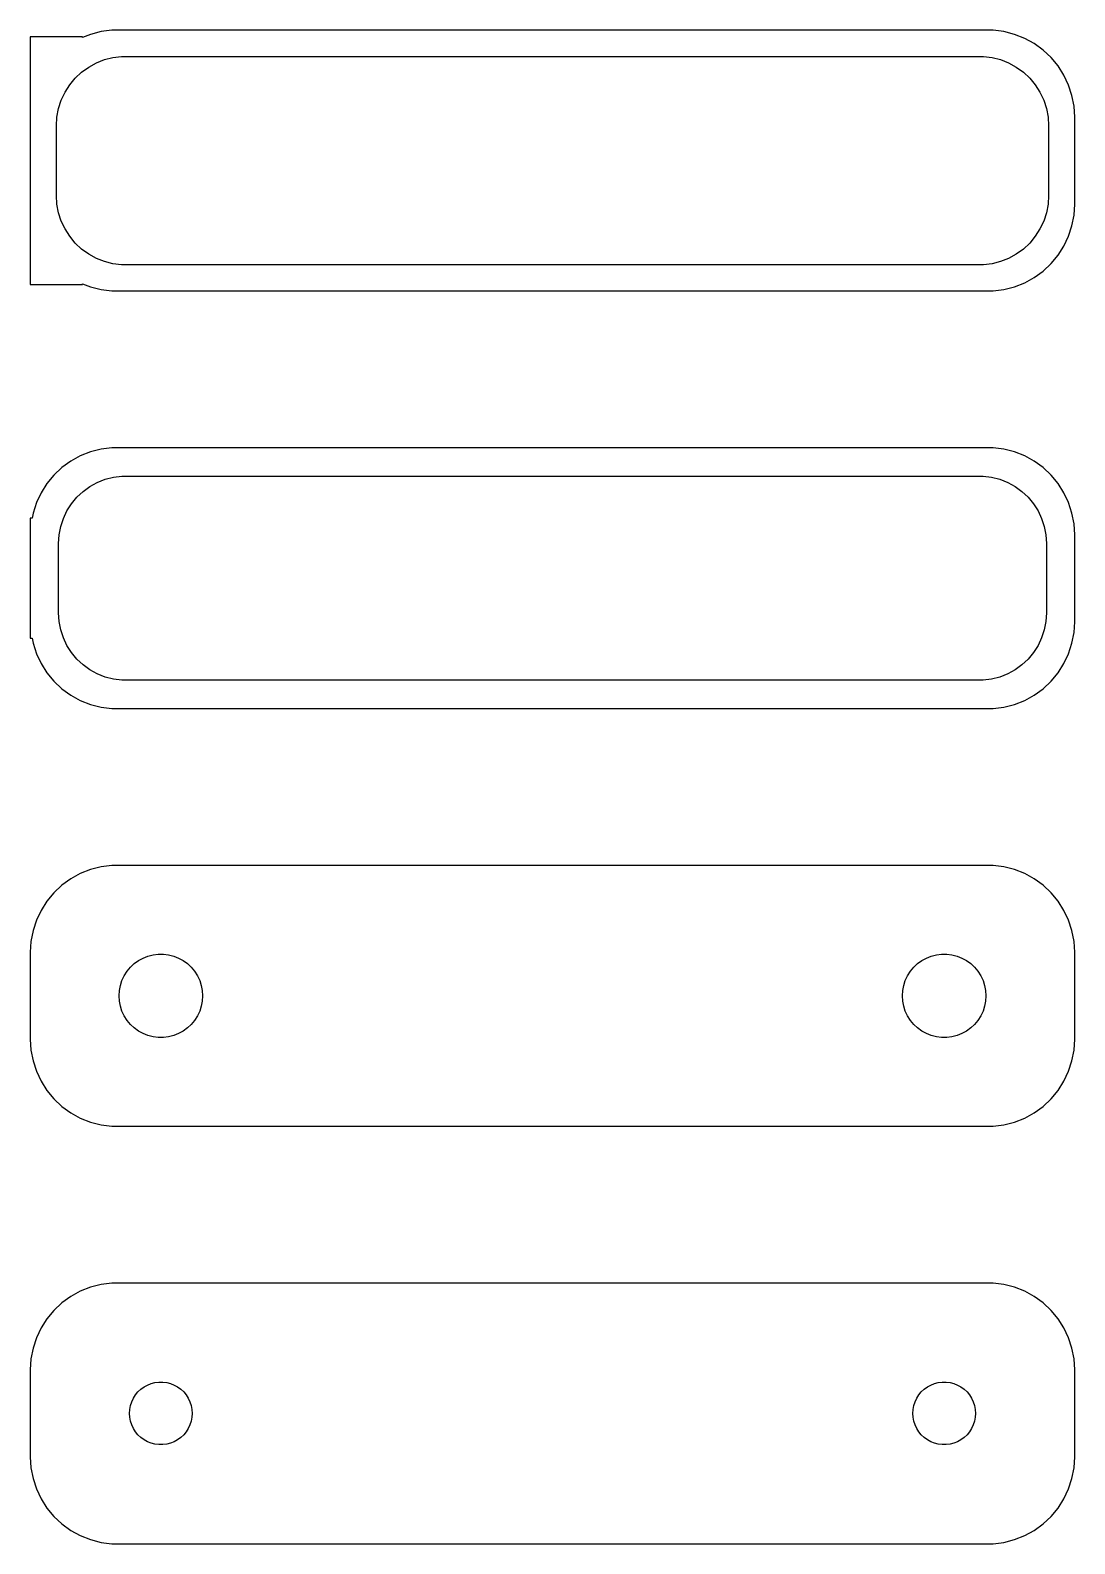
# Model space of a CAD drawing. Header units: metres. Extents: x -30 to 30, y 64.5 to 151.5.
import ezdxf

# ---------------------------------------------------------------- set-up
doc = ezdxf.new("R2010")
doc.units = ezdxf.units.M

msp = doc.modelspace()

# ---------------------------------------------------------------- linework, layer by layer
for p, q in [((-25.9369, 151.411), (-26.5451, 151.255)), ((-25.3139, 151.49), (-25.9369, 151.411)), ((25.3139, 151.49), (-25.3139, 151.49)), ((25.9369, 151.411), (25.3139, 151.49)), ((26.5451, 151.255), (25.9369, 151.411)), ((-27, 151.115), (-30, 151.115)), ((-30, 151.115), (-30, 136.885)), ((-26.5451, 151.255), (-27, 151.075)), ((-27, 151.075), (-27, 151.115)), ((27.1289, 151.024), (26.5451, 151.255)), ((27.6791, 150.722), (27.1289, 151.024)), ((28.1871, 150.353), (27.6791, 150.722)), ((-26.6433, 149.377), (-26.2031, 149.619)), ((-26.2031, 149.619), (-25.7361, 149.804)), ((-25.7361, 149.804), (-25.2495, 149.929)), ((-25.2495, 149.929), (-24.7512, 149.992)), ((-24.7512, 149.992), (24.7512, 149.992)), ((24.7512, 149.992), (25.2495, 149.929)), ((25.2495, 149.929), (25.7361, 149.804)), ((25.7361, 149.804), (26.2031, 149.619)), ((26.2031, 149.619), (26.6433, 149.377)), ((28.6448, 149.923), (28.1871, 150.353)), ((29.0451, 149.439), (28.6448, 149.923)), ((-27.7361, 148.351), (-27.4159, 148.738)), ((-27.4159, 148.738), (-27.0497, 149.082)), ((-27.0497, 149.082), (-26.6433, 149.377)), ((26.6433, 149.377), (27.0497, 149.082)), ((27.0497, 149.082), (27.4159, 148.738)), ((27.4159, 148.738), (27.7361, 148.351)), ((29.3815, 148.909), (29.0451, 149.439)), ((29.6489, 148.341), (29.3815, 148.909)), ((-28.2191, 147.472), (-28.0052, 147.927)), ((-28.0052, 147.927), (-27.7361, 148.351)), ((27.7361, 148.351), (28.0052, 147.927)), ((28.0052, 147.927), (28.2191, 147.472)), ((29.8429, 147.743), (29.6489, 148.341)), ((-28.3743, 146.995), (-28.2191, 147.472)), ((28.2191, 147.472), (28.3743, 146.995)), ((29.9606, 147.127), (29.8429, 147.743)), ((30, 146.5), (29.9606, 147.127)), ((-28.5, 146), (-28.4684, 146.501)), ((-28.4684, 146.501), (-28.3743, 146.995)), ((28.3743, 146.995), (28.4684, 146.501)), ((28.4684, 146.501), (28.5, 146)), ((30, 141.5), (30, 146.5)), ((-28.5, 142), (-28.5, 146)), ((28.5, 146), (28.5, 142)), ((-28.4684, 141.499), (-28.5, 142)), ((28.5, 142), (28.4684, 141.499)), ((-28.3743, 141.005), (-28.4684, 141.499)), ((-28.2191, 140.528), (-28.3743, 141.005)), ((28.3743, 141.005), (28.2191, 140.528)), ((28.4684, 141.499), (28.3743, 141.005)), ((29.9606, 140.873), (30, 141.5)), ((-28.0052, 140.073), (-28.2191, 140.528)), ((-27.7361, 139.649), (-28.0052, 140.073)), ((28.0052, 140.073), (27.7361, 139.649)), ((28.2191, 140.528), (28.0052, 140.073)), ((29.6489, 139.659), (29.8429, 140.257)), ((29.8429, 140.257), (29.9606, 140.873)), ((-27.4159, 139.262), (-27.7361, 139.649)), ((-27.0497, 138.918), (-27.4159, 139.262)), ((27.4159, 139.262), (27.0497, 138.918)), ((27.7361, 139.649), (27.4159, 139.262)), ((29.3815, 139.091), (29.6489, 139.659)), ((-26.6433, 138.623), (-27.0497, 138.918)), ((-26.2031, 138.381), (-26.6433, 138.623)), ((-25.7361, 138.196), (-26.2031, 138.381)), ((26.2031, 138.381), (25.7361, 138.196)), ((26.6433, 138.623), (26.2031, 138.381)), ((27.0497, 138.918), (26.6433, 138.623)), ((28.6448, 138.077), (29.0451, 138.561)), ((29.0451, 138.561), (29.3815, 139.091)), ((-25.2495, 138.071), (-25.7361, 138.196)), ((-24.7512, 138.008), (-25.2495, 138.071)), ((24.7512, 138.008), (-24.7512, 138.008)), ((25.2495, 138.071), (24.7512, 138.008)), ((25.7361, 138.196), (25.2495, 138.071)), ((27.6791, 137.278), (28.1871, 137.647)), ((28.1871, 137.647), (28.6448, 138.077)), ((-30, 136.885), (-27, 136.885)), ((-27, 136.885), (-27, 136.925)), ((-27, 136.925), (-26.5451, 136.745)), ((-26.5451, 136.745), (-25.9369, 136.589)), ((-25.9369, 136.589), (-25.3139, 136.51)), ((25.3139, 136.51), (25.9369, 136.589)), ((25.9369, 136.589), (26.5451, 136.745)), ((26.5451, 136.745), (27.1289, 136.976)), ((27.1289, 136.976), (27.6791, 137.278)), ((-25.3139, 136.51), (25.3139, 136.51)), ((-27.1289, 127.024), (-27.6791, 126.722)), ((-26.5451, 127.255), (-27.1289, 127.024)), ((-25.9369, 127.411), (-26.5451, 127.255)), ((-25.3139, 127.49), (-25.9369, 127.411)), ((25.3139, 127.49), (-25.3139, 127.49)), ((25.9369, 127.411), (25.3139, 127.49)), ((26.5451, 127.255), (25.9369, 127.411)), ((27.1289, 127.024), (26.5451, 127.255)), ((27.6791, 126.722), (27.1289, 127.024)), ((-28.1871, 126.353), (-28.6448, 125.923)), ((-27.6791, 126.722), (-28.1871, 126.353)), ((28.1871, 126.353), (27.6791, 126.722)), ((28.6448, 125.923), (28.1871, 126.353)), ((-29.0451, 125.439), (-29.3815, 124.909)), ((-28.6448, 125.923), (-29.0451, 125.439)), ((-26.9685, 124.984), (-26.5751, 125.27)), ((-26.5751, 125.27), (-26.1489, 125.504)), ((-26.1489, 125.504), (-25.6967, 125.683)), ((-25.6967, 125.683), (-25.2256, 125.804)), ((-25.2256, 125.804), (-24.7432, 125.865)), ((-24.7432, 125.865), (24.7432, 125.865)), ((24.7432, 125.865), (25.2256, 125.804)), ((25.2256, 125.804), (25.6967, 125.683)), ((25.6967, 125.683), (26.1489, 125.504)), ((26.1489, 125.504), (26.5751, 125.27)), ((26.5751, 125.27), (26.9685, 124.984)), ((29.0451, 125.439), (28.6448, 125.923)), ((29.3815, 124.909), (29.0451, 125.439)), ((-29.3815, 124.909), (-29.6489, 124.341)), ((-27.633, 124.276), (-27.323, 124.651)), ((-27.323, 124.651), (-26.9685, 124.984)), ((26.9685, 124.984), (27.323, 124.651)), ((27.323, 124.651), (27.633, 124.276)), ((29.6489, 124.341), (29.3815, 124.909)), ((-29.8429, 123.743), (-29.9, 123.444)), ((-29.6489, 124.341), (-29.8429, 123.743)), ((-28.1007, 123.426), (-27.8936, 123.866)), ((-27.8936, 123.866), (-27.633, 124.276)), ((27.633, 124.276), (27.8936, 123.866)), ((27.8936, 123.866), (28.1007, 123.426)), ((29.8429, 123.743), (29.6489, 124.341)), ((29.9606, 123.127), (29.8429, 123.743)), ((-29.9, 123.444), (-30, 123.444)), ((-30, 123.444), (-30, 116.556)), ((-28.3421, 122.485), (-28.251, 122.963)), ((-28.251, 122.963), (-28.1007, 123.426)), ((28.1007, 123.426), (28.251, 122.963)), ((28.251, 122.963), (28.3421, 122.485)), ((30, 122.5), (29.9606, 123.127)), ((-28.3726, 122), (-28.3421, 122.485)), ((-28.3726, 118), (-28.3726, 122)), ((28.3421, 122.485), (28.3726, 122)), ((28.3726, 122), (28.3726, 118)), ((30, 117.5), (30, 122.5)), ((-28.3421, 117.515), (-28.3726, 118)), ((-28.251, 117.037), (-28.3421, 117.515)), ((28.3421, 117.515), (28.251, 117.037)), ((28.3726, 118), (28.3421, 117.515)), ((29.9606, 116.873), (30, 117.5)), ((-30, 116.556), (-29.9, 116.556)), ((-29.9, 116.556), (-29.8429, 116.257)), ((-28.1007, 116.574), (-28.251, 117.037)), ((-27.8936, 116.134), (-28.1007, 116.574)), ((28.1007, 116.574), (27.8936, 116.134)), ((28.251, 117.037), (28.1007, 116.574)), ((29.8429, 116.257), (29.9606, 116.873)), ((-29.8429, 116.257), (-29.6489, 115.659)), ((-27.633, 115.724), (-27.8936, 116.134)), ((-27.323, 115.349), (-27.633, 115.724)), ((27.633, 115.724), (27.323, 115.349)), ((27.8936, 116.134), (27.633, 115.724)), ((29.6489, 115.659), (29.8429, 116.257)), ((-29.6489, 115.659), (-29.3815, 115.091)), ((-29.3815, 115.091), (-29.0451, 114.561)), ((-26.9685, 115.016), (-27.323, 115.349)), ((-26.5751, 114.73), (-26.9685, 115.016)), ((26.9685, 115.016), (26.5751, 114.73)), ((27.323, 115.349), (26.9685, 115.016)), ((29.0451, 114.561), (29.3815, 115.091)), ((29.3815, 115.091), (29.6489, 115.659)), ((-29.0451, 114.561), (-28.6448, 114.077)), ((-28.6448, 114.077), (-28.1871, 113.647)), ((-26.1489, 114.496), (-26.5751, 114.73)), ((-25.6967, 114.317), (-26.1489, 114.496)), ((-25.2256, 114.196), (-25.6967, 114.317)), ((-24.7432, 114.135), (-25.2256, 114.196)), ((24.7432, 114.135), (-24.7432, 114.135)), ((25.2256, 114.196), (24.7432, 114.135)), ((25.6967, 114.317), (25.2256, 114.196)), ((26.1489, 114.496), (25.6967, 114.317)), ((26.5751, 114.73), (26.1489, 114.496)), ((28.1871, 113.647), (28.6448, 114.077)), ((28.6448, 114.077), (29.0451, 114.561)), ((-28.1871, 113.647), (-27.6791, 113.278)), ((-27.6791, 113.278), (-27.1289, 112.976)), ((27.1289, 112.976), (27.6791, 113.278)), ((27.6791, 113.278), (28.1871, 113.647)), ((-27.1289, 112.976), (-26.5451, 112.745)), ((-26.5451, 112.745), (-25.9369, 112.589)), ((-25.9369, 112.589), (-25.3139, 112.51)), ((-25.3139, 112.51), (25.3139, 112.51)), ((25.3139, 112.51), (25.9369, 112.589)), ((25.9369, 112.589), (26.5451, 112.745)), ((26.5451, 112.745), (27.1289, 112.976)), ((-27.6791, 102.722), (-28.1871, 102.353)), ((-27.1289, 103.024), (-27.6791, 102.722)), ((-26.5451, 103.255), (-27.1289, 103.024)), ((-25.9369, 103.411), (-26.5451, 103.255)), ((-25.3139, 103.49), (-25.9369, 103.411)), ((25.3139, 103.49), (-25.3139, 103.49)), ((25.9369, 103.411), (25.3139, 103.49)), ((26.5451, 103.255), (25.9369, 103.411)), ((27.1289, 103.024), (26.5451, 103.255)), ((27.6791, 102.722), (27.1289, 103.024)), ((28.1871, 102.353), (27.6791, 102.722)), ((-28.6448, 101.923), (-29.0451, 101.439)), ((-28.1871, 102.353), (-28.6448, 101.923)), ((28.6448, 101.923), (28.1871, 102.353)), ((29.0451, 101.439), (28.6448, 101.923)), ((-29.3815, 100.909), (-29.6489, 100.341)), ((-29.0451, 101.439), (-29.3815, 100.909)), ((29.3815, 100.909), (29.0451, 101.439)), ((29.6489, 100.341), (29.3815, 100.909)), ((-29.6489, 100.341), (-29.8429, 99.7434)), ((29.8429, 99.7434), (29.6489, 100.341)), ((-29.8429, 99.7434), (-29.9606, 99.1267)), ((29.9606, 99.1267), (29.8429, 99.7434)), ((-29.9606, 99.1267), (-30, 98.5)), ((-30, 98.5), (-30, 93.5)), ((-23.2416, 98.2825), (-22.9497, 98.3575)), ((-22.9497, 98.3575), (-22.6507, 98.3953)), ((-22.6507, 98.3953), (-22.3493, 98.3953)), ((-22.3493, 98.3953), (-22.0503, 98.3575)), ((-22.0503, 98.3575), (-21.7583, 98.2825)), ((21.7583, 98.2825), (22.0503, 98.3575)), ((22.0503, 98.3575), (22.3493, 98.3953)), ((22.3493, 98.3953), (22.6507, 98.3953)), ((22.6507, 98.3953), (22.9497, 98.3575)), ((22.9497, 98.3575), (23.2416, 98.2825)), ((30, 98.5), (29.9606, 99.1267)), ((30, 93.5), (30, 98.5)), ((-24.4416, 97.4107), (-24.2495, 97.6429)), ((-24.2495, 97.6429), (-24.0298, 97.8492)), ((-24.0298, 97.8492), (-23.786, 98.0264)), ((-23.786, 98.0264), (-23.5219, 98.1716)), ((-23.5219, 98.1716), (-23.2416, 98.2825)), ((-21.7583, 98.2825), (-21.4781, 98.1716)), ((-21.4781, 98.1716), (-21.214, 98.0264)), ((-21.214, 98.0264), (-20.9702, 97.8492)), ((-20.9702, 97.8492), (-20.7505, 97.6429)), ((-20.7505, 97.6429), (-20.5583, 97.4107)), ((20.5583, 97.4107), (20.7505, 97.6429)), ((20.7505, 97.6429), (20.9702, 97.8492)), ((20.9702, 97.8492), (21.214, 98.0264)), ((21.214, 98.0264), (21.4781, 98.1716)), ((21.4781, 98.1716), (21.7583, 98.2825)), ((23.2416, 98.2825), (23.5219, 98.1716)), ((23.5219, 98.1716), (23.786, 98.0264)), ((23.786, 98.0264), (24.0298, 97.8492)), ((24.0298, 97.8492), (24.2495, 97.6429)), ((24.2495, 97.6429), (24.4416, 97.4107)), ((-24.8811, 96.3008), (-24.8246, 96.5968)), ((-24.8246, 96.5968), (-24.7315, 96.8835)), ((-24.7315, 96.8835), (-24.6031, 97.1562)), ((-24.6031, 97.1562), (-24.4416, 97.4107)), ((-20.5583, 97.4107), (-20.3969, 97.1562)), ((-20.3969, 97.1562), (-20.2685, 96.8835)), ((-20.2685, 96.8835), (-20.1754, 96.5968)), ((-20.1754, 96.5968), (-20.1189, 96.3008)), ((20.1189, 96.3008), (20.1754, 96.5968)), ((20.1754, 96.5968), (20.2685, 96.8835)), ((20.2685, 96.8835), (20.3969, 97.1562)), ((20.3969, 97.1562), (20.5583, 97.4107)), ((24.4416, 97.4107), (24.6031, 97.1562)), ((24.6031, 97.1562), (24.7315, 96.8835)), ((24.7315, 96.8835), (24.8246, 96.5968)), ((24.8246, 96.5968), (24.8811, 96.3008)), ((-24.9, 96), (-24.8811, 96.3008)), ((-24.8811, 95.6992), (-24.9, 96)), ((-24.8246, 95.4032), (-24.8811, 95.6992)), ((-20.1189, 95.6992), (-20.1754, 95.4032)), ((-20.1189, 96.3008), (-20.1, 96)), ((-20.1, 96), (-20.1189, 95.6992)), ((20.1, 96), (20.1189, 96.3008)), ((20.1189, 95.6992), (20.1, 96)), ((20.1754, 95.4032), (20.1189, 95.6992)), ((24.8811, 95.6992), (24.8246, 95.4032)), ((24.8811, 96.3008), (24.9, 96)), ((24.9, 96), (24.8811, 95.6992)), ((-24.7315, 95.1165), (-24.8246, 95.4032)), ((-24.6031, 94.8438), (-24.7315, 95.1165)), ((-24.4416, 94.5893), (-24.6031, 94.8438)), ((-20.3969, 94.8438), (-20.5583, 94.5893)), ((-20.2685, 95.1165), (-20.3969, 94.8438)), ((-20.1754, 95.4032), (-20.2685, 95.1165)), ((20.2685, 95.1165), (20.1754, 95.4032)), ((20.3969, 94.8438), (20.2685, 95.1165)), ((20.5583, 94.5893), (20.3969, 94.8438)), ((24.6031, 94.8438), (24.4416, 94.5893)), ((24.7315, 95.1165), (24.6031, 94.8438)), ((24.8246, 95.4032), (24.7315, 95.1165)), ((-24.2495, 94.3571), (-24.4416, 94.5893)), ((-24.0298, 94.1508), (-24.2495, 94.3571)), ((-23.786, 93.9736), (-24.0298, 94.1508)), ((-23.5219, 93.8284), (-23.786, 93.9736)), ((-21.214, 93.9736), (-21.4781, 93.8284)), ((-20.9702, 94.1508), (-21.214, 93.9736)), ((-20.7505, 94.3571), (-20.9702, 94.1508)), ((-20.5583, 94.5893), (-20.7505, 94.3571)), ((20.7505, 94.3571), (20.5583, 94.5893)), ((20.9702, 94.1508), (20.7505, 94.3571)), ((21.214, 93.9736), (20.9702, 94.1508)), ((21.4781, 93.8284), (21.214, 93.9736)), ((23.786, 93.9736), (23.5219, 93.8284)), ((24.0298, 94.1508), (23.786, 93.9736)), ((24.2495, 94.3571), (24.0298, 94.1508)), ((24.4416, 94.5893), (24.2495, 94.3571)), ((-30, 93.5), (-29.9606, 92.8733)), ((-23.2416, 93.7175), (-23.5219, 93.8284)), ((-22.9497, 93.6425), (-23.2416, 93.7175)), ((-22.6507, 93.6047), (-22.9497, 93.6425)), ((-22.3493, 93.6047), (-22.6507, 93.6047)), ((-22.0503, 93.6425), (-22.3493, 93.6047)), ((-21.7583, 93.7175), (-22.0503, 93.6425)), ((-21.4781, 93.8284), (-21.7583, 93.7175)), ((21.7583, 93.7175), (21.4781, 93.8284)), ((22.0503, 93.6425), (21.7583, 93.7175)), ((22.3493, 93.6047), (22.0503, 93.6425)), ((22.6507, 93.6047), (22.3493, 93.6047)), ((22.9497, 93.6425), (22.6507, 93.6047)), ((23.2416, 93.7175), (22.9497, 93.6425)), ((23.5219, 93.8284), (23.2416, 93.7175)), ((29.9606, 92.8733), (30, 93.5)), ((-29.9606, 92.8733), (-29.8429, 92.2566)), ((-29.8429, 92.2566), (-29.6489, 91.6594)), ((29.6489, 91.6594), (29.8429, 92.2566)), ((29.8429, 92.2566), (29.9606, 92.8733)), ((-29.6489, 91.6594), (-29.3815, 91.0912)), ((29.3815, 91.0912), (29.6489, 91.6594)), ((-29.3815, 91.0912), (-29.0451, 90.5611)), ((-29.0451, 90.5611), (-28.6448, 90.0773)), ((28.6448, 90.0773), (29.0451, 90.5611)), ((29.0451, 90.5611), (29.3815, 91.0912)), ((-28.6448, 90.0773), (-28.1871, 89.6474)), ((-28.1871, 89.6474), (-27.6791, 89.2784)), ((27.6791, 89.2784), (28.1871, 89.6474)), ((28.1871, 89.6474), (28.6448, 90.0773)), ((-27.6791, 89.2784), (-27.1289, 88.9759)), ((-27.1289, 88.9759), (-26.5451, 88.7447)), ((-26.5451, 88.7447), (-25.9369, 88.5886)), ((25.9369, 88.5886), (26.5451, 88.7447)), ((26.5451, 88.7447), (27.1289, 88.9759)), ((27.1289, 88.9759), (27.6791, 89.2784)), ((-25.9369, 88.5886), (-25.3139, 88.5099)), ((-25.3139, 88.5099), (25.3139, 88.5099)), ((25.3139, 88.5099), (25.9369, 88.5886)), ((-26.5451, 79.2553), (-27.1289, 79.0241)), ((-25.9369, 79.4114), (-26.5451, 79.2553)), ((-25.3139, 79.4901), (-25.9369, 79.4114)), ((25.3139, 79.4901), (-25.3139, 79.4901)), ((25.9369, 79.4114), (25.3139, 79.4901)), ((26.5451, 79.2553), (25.9369, 79.4114)), ((27.1289, 79.0241), (26.5451, 79.2553)), ((-28.1871, 78.3526), (-28.6448, 77.9227)), ((-27.6791, 78.7216), (-28.1871, 78.3526)), ((-27.1289, 79.0241), (-27.6791, 78.7216)), ((27.6791, 78.7216), (27.1289, 79.0241)), ((28.1871, 78.3526), (27.6791, 78.7216)), ((28.6448, 77.9227), (28.1871, 78.3526)), ((-29.0451, 77.4389), (-29.3815, 76.9088)), ((-28.6448, 77.9227), (-29.0451, 77.4389)), ((29.0451, 77.4389), (28.6448, 77.9227)), ((29.3815, 76.9088), (29.0451, 77.4389)), ((-29.3815, 76.9088), (-29.6489, 76.3406)), ((29.6489, 76.3406), (29.3815, 76.9088)), ((-29.8429, 75.7434), (-29.9606, 75.1267)), ((-29.6489, 76.3406), (-29.8429, 75.7434)), ((29.8429, 75.7434), (29.6489, 76.3406)), ((29.9606, 75.1267), (29.8429, 75.7434)), ((-29.9606, 75.1267), (-30, 74.5)), ((30, 74.5), (29.9606, 75.1267)), ((-30, 74.5), (-30, 69.5)), ((30, 69.5), (30, 74.5)), ((-23.9562, 73.058), (-23.8121, 73.2322)), ((-23.8121, 73.2322), (-23.6474, 73.3869)), ((-23.6474, 73.3869), (-23.4645, 73.5198)), ((-23.4645, 73.5198), (-23.2664, 73.6287)), ((-23.2664, 73.6287), (-23.0562, 73.7119)), ((-23.0562, 73.7119), (-22.8373, 73.7681)), ((-22.8373, 73.7681), (-22.613, 73.7964)), ((-22.613, 73.7964), (-22.387, 73.7964)), ((-22.387, 73.7964), (-22.1627, 73.7681)), ((-22.1627, 73.7681), (-21.9438, 73.7119)), ((-21.9438, 73.7119), (-21.7336, 73.6287)), ((-21.7336, 73.6287), (-21.5355, 73.5198)), ((-21.5355, 73.5198), (-21.3526, 73.3869)), ((-21.3526, 73.3869), (-21.1879, 73.2322)), ((-21.1879, 73.2322), (-21.0438, 73.058)), ((21.0438, 73.058), (21.1879, 73.2322)), ((21.1879, 73.2322), (21.3526, 73.3869)), ((21.3526, 73.3869), (21.5355, 73.5198)), ((21.5355, 73.5198), (21.7336, 73.6287)), ((21.7336, 73.6287), (21.9438, 73.7119)), ((21.9438, 73.7119), (22.1627, 73.7681)), ((22.1627, 73.7681), (22.387, 73.7964)), ((22.387, 73.7964), (22.613, 73.7964)), ((22.613, 73.7964), (22.8373, 73.7681)), ((22.8373, 73.7681), (23.0562, 73.7119)), ((23.0562, 73.7119), (23.2664, 73.6287)), ((23.2664, 73.6287), (23.4645, 73.5198)), ((23.4645, 73.5198), (23.6474, 73.3869)), ((23.6474, 73.3869), (23.8121, 73.2322)), ((23.8121, 73.2322), (23.9562, 73.058)), ((-24.3, 72), (-24.2858, 72.2256)), ((-24.2858, 72.2256), (-24.2434, 72.4476)), ((-24.2434, 72.4476), (-24.1736, 72.6626)), ((-24.1736, 72.6626), (-24.0773, 72.8671)), ((-24.0773, 72.8671), (-23.9562, 73.058)), ((-21.0438, 73.058), (-20.9226, 72.8671)), ((-20.9226, 72.8671), (-20.8264, 72.6626)), ((-20.8264, 72.6626), (-20.7565, 72.4476)), ((-20.7565, 72.4476), (-20.7142, 72.2256)), ((-20.7142, 72.2256), (-20.7, 72)), ((20.7, 72), (20.7142, 72.2256)), ((20.7142, 72.2256), (20.7565, 72.4476)), ((20.7565, 72.4476), (20.8264, 72.6626)), ((20.8264, 72.6626), (20.9226, 72.8671)), ((20.9226, 72.8671), (21.0438, 73.058)), ((23.9562, 73.058), (24.0773, 72.8671)), ((24.0773, 72.8671), (24.1736, 72.6626)), ((24.1736, 72.6626), (24.2434, 72.4476)), ((24.2434, 72.4476), (24.2858, 72.2256)), ((24.2858, 72.2256), (24.3, 72)), ((-24.2858, 71.7744), (-24.3, 72)), ((-24.2434, 71.5524), (-24.2858, 71.7744)), ((-24.1736, 71.3374), (-24.2434, 71.5524)), ((-24.0773, 71.1329), (-24.1736, 71.3374)), ((-20.8264, 71.3374), (-20.9226, 71.1329)), ((-20.7565, 71.5524), (-20.8264, 71.3374)), ((-20.7142, 71.7744), (-20.7565, 71.5524)), ((-20.7, 72), (-20.7142, 71.7744)), ((20.7142, 71.7744), (20.7, 72)), ((20.7565, 71.5524), (20.7142, 71.7744)), ((20.8264, 71.3374), (20.7565, 71.5524)), ((20.9226, 71.1329), (20.8264, 71.3374)), ((24.1736, 71.3374), (24.0773, 71.1329)), ((24.2434, 71.5524), (24.1736, 71.3374)), ((24.2858, 71.7744), (24.2434, 71.5524)), ((24.3, 72), (24.2858, 71.7744)), ((-23.9562, 70.942), (-24.0773, 71.1329)), ((-23.8121, 70.7678), (-23.9562, 70.942)), ((-23.6474, 70.6131), (-23.8121, 70.7678)), ((-23.4645, 70.4802), (-23.6474, 70.6131)), ((-23.2664, 70.3713), (-23.4645, 70.4802)), ((-21.5355, 70.4802), (-21.7336, 70.3713)), ((-21.3526, 70.6131), (-21.5355, 70.4802)), ((-21.1879, 70.7678), (-21.3526, 70.6131)), ((-21.0438, 70.942), (-21.1879, 70.7678)), ((-20.9226, 71.1329), (-21.0438, 70.942)), ((21.0438, 70.942), (20.9226, 71.1329)), ((21.1879, 70.7678), (21.0438, 70.942)), ((21.3526, 70.6131), (21.1879, 70.7678)), ((21.5355, 70.4802), (21.3526, 70.6131)), ((21.7336, 70.3713), (21.5355, 70.4802)), ((23.4645, 70.4802), (23.2664, 70.3713)), ((23.6474, 70.6131), (23.4645, 70.4802)), ((23.8121, 70.7678), (23.6474, 70.6131)), ((23.9562, 70.942), (23.8121, 70.7678)), ((24.0773, 71.1329), (23.9562, 70.942)), ((-23.0562, 70.2881), (-23.2664, 70.3713)), ((-22.8373, 70.2319), (-23.0562, 70.2881)), ((-22.613, 70.2036), (-22.8373, 70.2319)), ((-22.387, 70.2036), (-22.613, 70.2036)), ((-22.1627, 70.2319), (-22.387, 70.2036)), ((-21.9438, 70.2881), (-22.1627, 70.2319)), ((-21.7336, 70.3713), (-21.9438, 70.2881)), ((21.9438, 70.2881), (21.7336, 70.3713)), ((22.1627, 70.2319), (21.9438, 70.2881)), ((22.387, 70.2036), (22.1627, 70.2319)), ((22.613, 70.2036), (22.387, 70.2036)), ((22.8373, 70.2319), (22.613, 70.2036)), ((23.0562, 70.2881), (22.8373, 70.2319)), ((23.2664, 70.3713), (23.0562, 70.2881)), ((-30, 69.5), (-29.9606, 68.8733)), ((-29.9606, 68.8733), (-29.8429, 68.2566)), ((29.8429, 68.2566), (29.9606, 68.8733)), ((29.9606, 68.8733), (30, 69.5)), ((-29.8429, 68.2566), (-29.6489, 67.6594)), ((29.6489, 67.6594), (29.8429, 68.2566)), ((-29.6489, 67.6594), (-29.3815, 67.0912)), ((-29.3815, 67.0912), (-29.0451, 66.5611)), ((29.0451, 66.5611), (29.3815, 67.0912)), ((29.3815, 67.0912), (29.6489, 67.6594)), ((-29.0451, 66.5611), (-28.6448, 66.0773)), ((28.6448, 66.0773), (29.0451, 66.5611)), ((-28.6448, 66.0773), (-28.1871, 65.6474)), ((-28.1871, 65.6474), (-27.6791, 65.2784)), ((-27.6791, 65.2784), (-27.1289, 64.9759)), ((27.1289, 64.9759), (27.6791, 65.2784)), ((27.6791, 65.2784), (28.1871, 65.6474)), ((28.1871, 65.6474), (28.6448, 66.0773)), ((-27.1289, 64.9759), (-26.5451, 64.7447)), ((-26.5451, 64.7447), (-25.9369, 64.5886)), ((-25.9369, 64.5886), (-25.3139, 64.5099)), ((-25.3139, 64.5099), (25.3139, 64.5099)), ((25.3139, 64.5099), (25.9369, 64.5886)), ((25.9369, 64.5886), (26.5451, 64.7447)), ((26.5451, 64.7447), (27.1289, 64.9759))]:
    msp.add_line(p, q)

doc.saveas('drawing.dxf')
